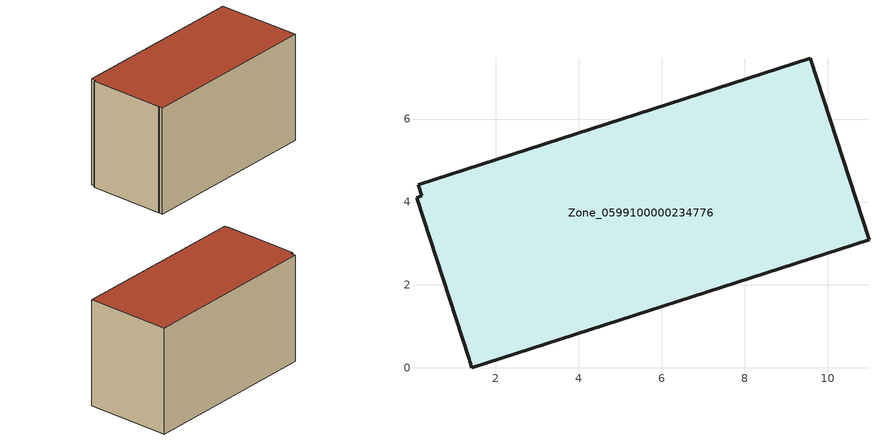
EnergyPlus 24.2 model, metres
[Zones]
Zone_0599100000234776
 floor ground (C_G): 0.09,4.11 0.21,4.15 0.13,4.41 9.57,7.47 10.99,3.09 1.42,0 1.37,0.16 1.35,0.21 z3.54
 wall outside (C_F): 10.99,3.09 9.57,7.47 0.13,4.41 0.21,4.15 0.09,4.11 1.35,0.21 1.37,0.16 1.42,0 10.99,3.09 z3.54:9.37
 roof outside (C_R): 0.21,4.15 0.09,4.11 1.35,0.21 1.37,0.16 1.42,0 10.99,3.09 9.57,7.47 0.13,4.41 z9.37
[BUILDING]
Pand.0599100000234776: North Axis=0; Terrain=City; Loads Convergence Tolerance Value=0.04; Temperature Convergence Tolerance Value=0.4; Solar Distribution=FullExterior; Maximum Number of Warmup Days=25; Minimum Number of Warmup Days=1
[Site:Location]
Rotterdam.The.Hague.AP_ZH_NLD Design_Conditions: Latitude=51.96; Longitude=4.45; Time Zone=1; Elevation=-4.5
[SITE:GROUNDTEMPERATURE:BUILDINGSURFACE]
18, 18, 18, 18, 18, 18, 18, 18, 18, 18, 18, 18
[MATERIAL] Thermal Absorptance=0.9; Solar Absorptance=0.7; Visible Absorptance=0.7
Name | Roughness | Thickness | Conductivity | Density | Specific Heat
G.TI.1946-1964 | MediumSmooth | 0.15 | 1 | 540 | 1210
F.TI.1946-1964 | Rough | 0.3 | 0.857143 | 1920 | 840
R.TI.1946-1964 | MediumRough | 0.2 | 0.277778 | 1500 | 1000
[CONSTRUCTION]
C_G: G.TI.1946-1964
C_F: F.TI.1946-1964
C_R: R.TI.1946-1964
[ZONE]
Zone_0599100000234776: Type=1; Multiplier=1; Ceiling Height=Autocalculate; Volume=Autocalculate; Floor Area=autocalculate; Part of Total Floor Area=Yes
[ZONEINFILTRATION:DESIGNFLOWRATE]
Infil_Zone_0599100000234776: Zone or ZoneList or Space or SpaceList=Zone_0599100000234776; Schedule=AlwaysOn; Design Flow Rate Calculation Method=Flow/Area; Flow Rate per Floor Area=0.003; Constant Term Coefficient=1; Temperature Term Coefficient=0; Velocity Term Coefficient=0; Velocity Squared Term Coefficient=0
[HVACTEMPLATE:ZONE:IDEALLOADSAIRSYSTEM]
Zone_0599100000234776: Maximum Heating Supply Air Temperature=50; Minimum Cooling Supply Air Temperature=13; Maximum Heating Supply Air Humidity Ratio=0.0156; Minimum Cooling Supply Air Humidity Ratio=0.0077; Heating Limit=NoLimit; Cooling Limit=NoLimit; Dehumidification Control Type=ConstantSensibleHeatRatio; Cooling Sensible Heat Ratio=0.7; Dehumidification Setpoint=60; Humidification Control Type=None; Humidification Setpoint=30; Outdoor Air Method=None; Outdoor Air Flow Rate per Person=0.00944; Outdoor Air Flow Rate per Zone Floor Area=0; Outdoor Air Flow Rate per Zone=0; Demand Controlled Ventilation Type=None; Outdoor Air Economizer Type=NoEconomizer; Heat Recovery Type=None; Sensible Heat Recovery Effectiveness=0.7; Latent Heat Recovery Effectiveness=0.65
[ZONECONTROL:THERMOSTAT]
ThermostatControl_Zone_0599100000234776: Zone or ZoneList=Zone_0599100000234776; Control Type Schedule=DualSetpointControlType; Control 1=Thermostat_Zone_0599100000234776; Temperature Difference Between Cutout And Setpoint=0
[THERMOSTATSETPOINT:DUALSETPOINT]
Thermostat_Zone_0599100000234776: Heating Setpoint Temperature Schedule=HeatingSetpoint_Zone_0599100000234776; Cooling Setpoint Temperature Schedule=CoolingSetpoint_Zone_0599100000234776
[SCHEDULE:COMPACT]
HeatingSetpoint_Zone_0599100000234776: Through: 12/31, For: AllDays, Until: 24:00, 21
CoolingSetpoint_Zone_0599100000234776: Through: 12/31, For: AllDays, Until: 24:00, 24
DualSetpointControlType: Through: 12/31, For: AllDays, Until: 24:00, 4
AlwaysOn: Through: 12/31, For: AllDays, Until: 24:00, 1
